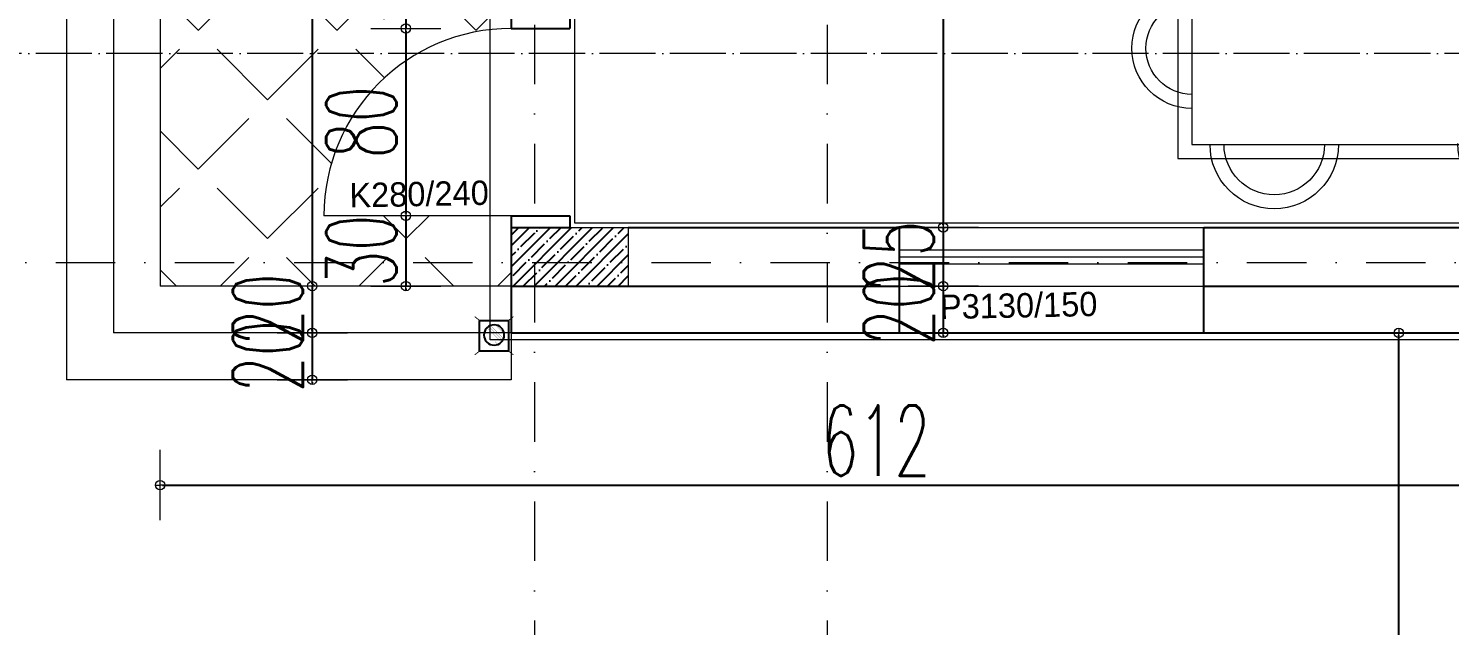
# Model space of a CAD drawing. Header units: millimetres. Extents: x -16104 to 67872, y -88009 to 12107.
# Drawn here: x 17991 to 18598, y -6715 to -6460 of the extents above; entities that cross this region are included whole.
import ezdxf

# ---------------------------------------------------------------- set-up
doc = ezdxf.new("R2010")
doc.units = ezdxf.units.MM
for name, pattern in [('ACAD_ISO04W100', [30, 24, -3, 0, -3]), ('ACAD_ISO07W100', [3, 0, -3]), ('DASHDOTX2', [50.8, 25.4, -12.7, 0, -12.7])]:
    doc.linetypes.add(name, pattern=pattern)
doc.layers.get('0').update_dxf_attribs({"color": 241})
for name, color, linetype, lineweight in [('AKS', 1, 'ACAD_ISO07W100', 5), ('akslar', 144, 'Continuous', 20), ('balkon', 6, 'Continuous', 5), ('duvar', 123, 'Continuous', 25), ('emsal&kolon', 1, 'Continuous', 5), ('kapı', 3, 'Continuous', 5), ('OLCU', 54, 'Continuous', 13), ('pencere', 5, 'Continuous', 5), ('POZ', 36, 'Continuous', 18), ('SıVA', 40, 'Continuous', 9), ('tefriş', 30, 'Continuous', 5), ('ÖLÇÜ', 252, 'Continuous', 20)]:
    doc.layers.add(name, color=color, linetype=linetype, lineweight=lineweight)
doc.styles.add('DIM', font='Txttw.shx', dxfattribs={"width": 0.6})
doc.styles.add('M2', font='stylu.ttf', dxfattribs={"height": 10})
doc.dimstyles.new('50', dxfattribs={"dimscale": 0, "dimtxt": 30, "dimasz": 1, "dimexe": 0, "dimexo": 2, "dimgap": 4, "dimtad": 1, "dimdec": 0, "dimzin": 0, "dimdsep": 46, "dimtxsty": 'DIM', "dimblk1": 'DOT', "dimblk2": 'DOT', "dimsah": 1, "dimcen": 1.5, "dimdle": 3, "dimse1": 1, "dimse2": 1, "dimclrd": 256, "dimclre": 9, "dimclrt": 256, "dimadec": 0, "dimazin": 0, "dimtfac": 0.24, "dimtdec": 0, "dimtix": 1, "dimtmove": 2, "dimatfit": 3, "dimldrblk": 'DOT', "dimfxl": 0, "dimtolj": 1, "dimtzin": 15, "dimarcsym": 0})

# ---------------------------------------------------------------- blocks, each defined once
blk = doc.blocks.new('rb')
at = {"layer": 'tefriş'}
for points in [[(1548.4, 487.07), (1595.5, 487.07), (1595.5, 394.92), (1548.4, 394.92)], [(1551.4, 484.07), (1592.5, 484.07), (1592.5, 397.92), (1551.4, 397.92)]]:
    blk.add_lwpolyline(points, close=True, dxfattribs=at)
for centre, radius, start, end in [((1571.95, 484.07), 12.83, 0, 180), ((1571.95, 484.07), 9.83, 0, 180), ((1551.4, 466.84), 14.18, 90, 270), ((1592.5, 466.49), 13.72, 270, 90), ((1551.4, 466.84), 11.18, 90, 270), ((1592.5, 466.49), 10.72, 270, 90), ((1551.4, 415.62), 14.18, 90, 270), ((1551.4, 415.62), 11.18, 90, 270), ((1592.29, 413.54), 13.72, 270, 90), ((1592.29, 413.54), 10.72, 270, 90), ((1571.95, 397.92), 13.83, 180, 0), ((1571.95, 397.92), 10.83, 180, 0)]:
    blk.add_arc(centre, radius, start, end, dxfattribs=at)
blk = doc.blocks.new('DOT')
for p, q in [((0, 15), (0, -15)), ((-2, 0), (0, 0)), ((2, 0), (0, 0))]:
    blk.add_line(p, q)
blk.add_circle((0, 0), 2)
blk = doc.blocks.new('*D6458')
at = {"layer": 'Defpoints', "color": 0, "transparency": 16777216}
for p in [(18112.26, -6074.87), (18112.26, -6569.56), (18112.26, -6569.56)]:
    blk.add_point(p, dxfattribs=at)
at = {"layer": 'OLCU', "lineweight": -2, "transparency": 16777216}
blk.add_line((18112.26, -6075.87), (18112.26, -6568.56), dxfattribs=at)
for p, rotation in [((18112.26, -6074.87), 90), ((18112.26, -6569.56), 270)]:
    blk.add_blockref('DOT', p, dxfattribs=dict(at, rotation=rotation))
at = {"layer": 'OLCU', "transparency": 16777216, "insert": (18093.26, -6322.22), "char_height": 30, "attachment_point": 5, "rotation": 90, "style": 'DIM'}
blk.add_mtext('\\A1;495', dxfattribs=at)
blk = doc.blocks.new('*D6459')
at = {"layer": 'Defpoints', "color": 0, "transparency": 16777216}
for p in [(18112.26, -6569.56), (18112.26, -6589.56), (18112.26, -6589.56)]:
    blk.add_point(p, dxfattribs=at)
at = {"layer": 'OLCU', "lineweight": -2, "transparency": 16777216}
for p, q in [((18112.26, -6568.56), (18112.26, -6567.56)), ((18112.26, -6569.56), (18112.26, -6589.56)), ((18112.26, -6590.56), (18112.26, -6591.56))]:
    blk.add_line(p, q, dxfattribs=at)
for p, rotation in [((18112.26, -6569.56), 270), ((18112.26, -6589.56), 90)]:
    blk.add_blockref('DOT', p, dxfattribs=dict(at, rotation=rotation))
at = {"layer": 'OLCU', "transparency": 16777216, "insert": (18093.26, -6579.56), "char_height": 30, "attachment_point": 5, "rotation": 90, "style": 'DIM'}
blk.add_mtext('\\A1;20', dxfattribs=at)
blk = doc.blocks.new('*D6773')
at = {"layer": 'Defpoints', "color": 0, "transparency": 16777216}
for p in [(18112.26, -6589.56), (18112.26, -6609.56), (18112.26, -6609.56)]:
    blk.add_point(p, dxfattribs=at)
at = {"layer": 'OLCU', "lineweight": -2, "transparency": 16777216}
for p, q in [((18112.26, -6588.56), (18112.26, -6587.56)), ((18112.26, -6589.56), (18112.26, -6609.56)), ((18112.26, -6610.56), (18112.26, -6611.56))]:
    blk.add_line(p, q, dxfattribs=at)
for p, rotation in [((18112.26, -6589.56), 270), ((18112.26, -6609.56), 90)]:
    blk.add_blockref('DOT', p, dxfattribs=dict(at, rotation=rotation))
at = {"layer": 'OLCU', "transparency": 16777216, "insert": (18093.26, -6599.56), "char_height": 30, "attachment_point": 5, "rotation": 90, "style": 'DIM'}
blk.add_mtext('\\A1;20', dxfattribs=at)
blk = doc.blocks.new('*D6776')
at = {"layer": 'Defpoints', "color": 0, "transparency": 16777216}
for p in [(18197.26, -6424.56), (18152.26, -6459.56), (18197.26, -6459.56)]:
    blk.add_point(p, dxfattribs=at)
at = {"layer": 'OLCU', "lineweight": -2, "transparency": 16777216}
for p, q in [((18152.26, -6423.56), (18152.26, -6422.56)), ((18152.26, -6424.56), (18152.26, -6459.56)), ((18152.26, -6460.56), (18152.26, -6461.56))]:
    blk.add_line(p, q, dxfattribs=at)
for p, rotation in [((18152.26, -6424.56), 270), ((18152.26, -6459.56), 90)]:
    blk.add_blockref('DOT', p, dxfattribs=dict(at, rotation=rotation))
at = {"layer": 'OLCU', "transparency": 16777216, "insert": (18133.26, -6442.06), "char_height": 30, "attachment_point": 5, "rotation": 90, "style": 'DIM'}
blk.add_mtext('\\A1;35', dxfattribs=at)
blk = doc.blocks.new('*D6462')
at = {"layer": 'Defpoints', "color": 0, "transparency": 16777216}
for p in [(18197.26, -6459.56), (18152.26, -6539.56), (18197.26, -6539.56)]:
    blk.add_point(p, dxfattribs=at)
at = {"layer": 'OLCU', "lineweight": -2, "transparency": 16777216}
blk.add_line((18152.26, -6460.56), (18152.26, -6538.56), dxfattribs=at)
for p, rotation in [((18152.26, -6459.56), 90), ((18152.26, -6539.56), 270)]:
    blk.add_blockref('DOT', p, dxfattribs=dict(at, rotation=rotation))
at = {"layer": 'OLCU', "transparency": 16777216, "insert": (18133.26, -6499.56), "char_height": 30, "attachment_point": 5, "rotation": 90, "style": 'DIM'}
blk.add_mtext('\\A1;80', dxfattribs=at)
blk = doc.blocks.new('*D6463')
at = {"layer": 'Defpoints', "color": 0, "transparency": 16777216}
for p in [(18152.26, -6539.56), (18152.26, -6569.56), (18152.26, -6569.56)]:
    blk.add_point(p, dxfattribs=at)
at = {"layer": 'OLCU', "lineweight": -2, "transparency": 16777216}
for p, q in [((18152.26, -6538.56), (18152.26, -6537.56)), ((18152.26, -6539.56), (18152.26, -6569.56)), ((18152.26, -6570.56), (18152.26, -6571.56))]:
    blk.add_line(p, q, dxfattribs=at)
for p, rotation in [((18152.26, -6539.56), 270), ((18152.26, -6569.56), 90)]:
    blk.add_blockref('DOT', p, dxfattribs=dict(at, rotation=rotation))
at = {"layer": 'OLCU', "transparency": 16777216, "insert": (18133.26, -6554.56), "char_height": 30, "attachment_point": 5, "rotation": 90, "style": 'DIM'}
blk.add_mtext('\\A1;30', dxfattribs=at)
blk = doc.blocks.new('*D6472')
at = {"layer": 'Defpoints', "color": 0, "transparency": 16777216}
for p in [(18381.9, -6059.87), (18381.9, -6544.56), (18381.9, -6544.56)]:
    blk.add_point(p, dxfattribs=at)
at = {"layer": 'OLCU', "lineweight": -2, "transparency": 16777216}
blk.add_line((18381.9, -6060.87), (18381.9, -6543.56), dxfattribs=at)
for p, rotation in [((18381.9, -6059.87), 90), ((18381.9, -6544.56), 270)]:
    blk.add_blockref('DOT', p, dxfattribs=dict(at, rotation=rotation))
at = {"layer": 'OLCU', "transparency": 16777216, "insert": (18362.9, -6302.22), "char_height": 30, "attachment_point": 5, "rotation": 90, "style": 'DIM'}
blk.add_mtext('\\A1;485', dxfattribs=at)
blk = doc.blocks.new('*D6473')
at = {"layer": 'Defpoints', "color": 0, "transparency": 16777216}
for p in [(18381.9, -6544.56), (18381.9, -6569.56), (18381.9, -6569.56)]:
    blk.add_point(p, dxfattribs=at)
at = {"layer": 'OLCU', "lineweight": -2, "transparency": 16777216}
for p, q in [((18381.9, -6543.56), (18381.9, -6542.56)), ((18381.9, -6544.56), (18381.9, -6569.56)), ((18381.9, -6570.56), (18381.9, -6571.56))]:
    blk.add_line(p, q, dxfattribs=at)
for p, rotation in [((18381.9, -6544.56), 270), ((18381.9, -6569.56), 90)]:
    blk.add_blockref('DOT', p, dxfattribs=dict(at, rotation=rotation))
at = {"layer": 'OLCU', "transparency": 16777216, "insert": (18362.9, -6557.06), "char_height": 30, "attachment_point": 5, "rotation": 90, "style": 'DIM'}
blk.add_mtext('\\A1;25', dxfattribs=at)
blk = doc.blocks.new('*D6491')
at = {"layer": 'Defpoints', "color": 0, "transparency": 16777216}
for p in [(18381.9, -6569.56), (18381.9, -6589.56), (18381.9, -6589.56)]:
    blk.add_point(p, dxfattribs=at)
at = {"layer": 'OLCU', "lineweight": -2, "transparency": 16777216}
for p, q in [((18381.9, -6568.56), (18381.9, -6567.56)), ((18381.9, -6569.56), (18381.9, -6589.56)), ((18381.9, -6590.56), (18381.9, -6591.56))]:
    blk.add_line(p, q, dxfattribs=at)
for p, rotation in [((18381.9, -6569.56), 270), ((18381.9, -6589.56), 90)]:
    blk.add_blockref('DOT', p, dxfattribs=dict(at, rotation=rotation))
at = {"layer": 'OLCU', "transparency": 16777216, "insert": (18362.9, -6579.56), "char_height": 30, "attachment_point": 5, "rotation": 90, "style": 'DIM'}
blk.add_mtext('\\A1;20', dxfattribs=at)
blk = doc.blocks.new('A$C412C2498')
at = {"color": 5, "const_width": 0.6}
for points in [[(3.64, 24.29), (0.19, 27)], [(23.8, 24.29), (27.26, 27)], [(3.64, 2.95), (0.19, 0.24)], [(23.8, 2.95), (27.26, 0.24)]]:
    blk.add_lwpolyline(points, dxfattribs=at)
at = {"color": 5}
blk.add_lwpolyline([(23.8, 24.29), (3.64, 24.29), (3.64, 2.95), (23.8, 2.95)], close=True, dxfattribs=at)
at = {"const_width": 0.1}
for points in [[(6.68, 12.23), (14.63, 20.17)], [(6.76, 14.48), (12.37, 20.1)], [(7.15, 10.44), (16.41, 19.71)], [(7.89, 9.07), (17.79, 18.97)], [(8.8, 8), (18.86, 18.06)], [(9.96, 7.09), (19.77, 16.9)], [(11.26, 6.45), (20.41, 15.6)], [(13.03, 6.04), (20.82, 13.83)], [(14.77, 6.07), (20.78, 12.09)], [(17.41, 7.02), (19.84, 9.45)]]:
    blk.add_lwpolyline(points, dxfattribs=at)
blk.add_circle((13.74, 13.11), 7.12)
blk = doc.blocks.new('A$C5E2C1EC0')
at = {"xscale": 0.6105719971092185, "yscale": 0.6105719971092185, "zscale": 0.6105719971092185}
blk.add_blockref('A$C412C2498', (0, 0), dxfattribs=at)
blk = doc.blocks.new('*D6751')
at = {"layer": 'Defpoints', "color": 0, "transparency": 16777216}
for p in [(18047.26, -6569.56), (18659.26, -6589.56), (18659.26, -6654.56)]:
    blk.add_point(p, dxfattribs=at)
at = {"layer": 'OLCU', "lineweight": -2, "transparency": 16777216}
blk.add_line((18048.26, -6654.56), (18658.26, -6654.56), dxfattribs=at)
at = {"layer": 'OLCU', "lineweight": -2, "transparency": 16777216, "rotation": 180}
blk.add_blockref('DOT', (18047.26, -6654.56), dxfattribs=at)
at = {"layer": 'OLCU', "lineweight": -2, "transparency": 16777216}
blk.add_blockref('DOT', (18659.26, -6654.56), dxfattribs=at)
at = {"layer": 'OLCU', "transparency": 16777216, "insert": (18353.26, -6635.56), "char_height": 30, "attachment_point": 5, "style": 'DIM'}
blk.add_mtext('\\A1;612', dxfattribs=at)
blk = doc.blocks.new('*D6754')
at = {"layer": 'Defpoints', "color": 0, "transparency": 16777216}
for p in [(18576.55, -6589.56), (18679.26, -6589.56), (18679.26, -7594.06)]:
    blk.add_point(p, dxfattribs=at)
at = {"layer": 'OLCU', "lineweight": -2, "transparency": 16777216}
blk.add_line((18576.55, -7593.06), (18576.55, -6590.56), dxfattribs=at)
for p, rotation in [((18576.55, -6589.56), 90), ((18576.55, -7594.06), 270)]:
    blk.add_blockref('DOT', p, dxfattribs=dict(at, rotation=rotation))
at = {"layer": 'OLCU', "transparency": 16777216, "insert": (18557.55, -7091.81), "char_height": 30, "attachment_point": 5, "rotation": 90, "style": 'DIM'}
blk.add_mtext('\\A1;1005', dxfattribs=at)

msp = doc.modelspace()

# ---------------------------------------------------------------- hatches: boundary and pattern name
h = msp.add_hatch()
h.set_pattern_fill('ANSI35,_O', color=256)
h.set_pattern_definition([(45, (7205.1105, -17059.605), (-4.490128, 4.490128), []), (45, (7209.6007, -17059.605), (-4.490128, 4.490128), [7.9375, -1.5875, 0, -1.5875])])
h.paths.add_polyline_path([(18207.25, -6544.56), (18197.26, -6544.56), (18197.26, -6559.56), (18207.25, -6559.56)])
h.paths.add_polyline_path([(18247.26, -6544.56), (18207.25, -6544.56), (18207.25, -6559.56), (18247.26, -6559.56)])
h.paths.add_polyline_path([(18247.26, -6559.56), (18207.25, -6559.56), (18207.25, -6569.56), (18247.26, -6569.56)])
h.paths.add_polyline_path([(18207.25, -6559.56), (18197.26, -6559.56), (18197.26, -6569.56), (18207.25, -6569.56)])
at = {"layer": 'ÖLÇÜ'}
h = msp.add_hatch(dxfattribs=at)
h.set_pattern_fill('ANGLE,_O', color=256, scale=6, angle=45)
h.set_pattern_definition([(45, (3601.717, 0), (-29.63485, 29.63485), [30.48, -11.43]), (135, (3601.717, 0), (-29.63485, -29.63485), [30.48, -11.43])])
h.paths.add_polyline_path([(18112.26, -6074.87), (18047.26, -6074.87), (18047.26, -6099.87), (18116.27, -6099.87, -0.079624)])
h.paths.add_polyline_path([(18116.27, -6099.87), (18047.26, -6099.87), (18047.26, -6279.56), (18197.26, -6279.56), (18197.26, -6099.87), (18192.26, -6099.87), (18192.26, -6154.87, -0.323907)])
h.paths.add_polyline_path([(18197.26, -6424.56), (18197.26, -6294.56), (18197.26, -6279.56), (18047.26, -6279.56), (18047.26, -6470.24), (18157.33, -6470.24, -0.131404), (18197.26, -6459.56)])
h.paths.add_polyline_path([(18157.33, -6470.24), (18047.26, -6470.24), (18047.26, -6559.56), (18197.26, -6559.56), (18197.26, -6544.56), (18197.26, -6539.56), (18117.26, -6539.56, -0.268211)])
h.paths.add_polyline_path([(18197.26, -6559.56), (18047.26, -6559.56), (18047.26, -6569.56), (18197.26, -6569.56)])
h.paths.add_polyline_path([(18195.22, -6135.86), (18194.14, -6073.93), (18180.47, -6074.17), (18181.55, -6136.1)], flags=9)
h.paths.add_polyline_path([(18047.59, -6251.87), (18135.44, -6251.87), (18135.44, -6281.65), (18047.59, -6281.65)], flags=9)
h.paths.add_polyline_path([(18048.25, -6223.64), (18152.39, -6223.64), (18152.39, -6250.5), (18048.25, -6250.5)], flags=24)
h.paths.add_polyline_path([(18197.76, -6408.88), (18198.02, -6318.39), (18180.25, -6318.34), (18179.99, -6408.83)], flags=9)
h.paths.add_polyline_path([(18110.76, -6521.63), (18110.76, -6477.49), (18155.76, -6477.49), (18155.76, -6521.63)], flags=24)
h.paths.add_polyline_path([(18110.76, -6576.63), (18110.76, -6532.49), (18155.76, -6532.49), (18155.76, -6576.63)], flags=9)
h.paths.add_polyline_path([(18070.76, -6601.63), (18070.76, -6557.49), (18115.76, -6557.49), (18115.76, -6601.63)], flags=9)

# ---------------------------------------------------------------- linework, layer by layer
at = {"layer": 'AKS', "color": 1, "linetype": 'ACAD_ISO04W100'}
msp.add_line((20516.44, -6470.24), (17908.09, -6470.24), dxfattribs=at)
at = {"layer": 'akslar', "linetype": 'DASHDOTX2'}
for p, q in [((18207.25, -5134.56), (18207.25, -7944.06)), ((18332.26, -5134.56), (18332.26, -7944.06)), ((17697.26, -6559.56), (20747.26, -6559.56))]:
    msp.add_line(p, q, dxfattribs=at)
at = {"layer": 'balkon'}
for p, q in [((18007.26, -6074.87), (18007.26, -6609.56)), ((18027.26, -6074.87), (18027.26, -6589.56)), ((18047.26, -6074.87), (18047.26, -6569.56)), ((18197.26, -6569.56), (18047.26, -6569.56)), ((18197.26, -6589.56), (18027.26, -6589.56)), ((18197.26, -6589.56), (18197.26, -6609.56)), ((18197.26, -6609.56), (18007.26, -6609.56))]:
    msp.add_line(p, q, dxfattribs=at)
at = {"layer": 'duvar'}
for p, q in [((18197.26, -6424.56), (18197.26, -6459.56)), ((18222.26, -6424.56), (18222.26, -6459.56)), ((18197.26, -6459.56), (18222.26, -6459.56)), ((18197.26, -6539.56), (18197.26, -6589.56)), ((18197.26, -6539.56), (18222.26, -6539.56)), ((18222.26, -6539.56), (18222.26, -6544.56)), ((18197.26, -6544.56), (18222.26, -6544.56)), ((18247.26, -6544.56), (18363.26, -6544.56)), ((18363.26, -6589.56), (18363.26, -6544.56)), ((18493.26, -6544.56), (18822.26, -6544.56)), ((18493.26, -6589.56), (18493.26, -6544.56)), ((18197.26, -6569.56), (18363.26, -6569.56)), ((18493.26, -6569.56), (18679.26, -6569.56)), ((18197.26, -6589.56), (18363.26, -6589.56)), ((18363.26, -6589.56), (18493.26, -6589.56)), ((18493.26, -6589.56), (18659.26, -6589.56))]:
    msp.add_line(p, q, dxfattribs=at)
at = {"layer": 'emsal&kolon'}
msp.add_lwpolyline([(18197.26, -6569.56), (18197.26, -6544.56), (18247.26, -6544.56), (18247.26, -6569.56), (18197.26, -6569.56)], dxfattribs=at)
at = {"layer": 'kapı'}
msp.add_line((18197.26, -6539.56), (18117.26, -6539.56), dxfattribs=at)
msp.add_arc((18197.26, -6539.56), 80, 90, 180, dxfattribs=at)
at = {"layer": 'OLCU'}
msp.add_line((18493.26, -6589.56), (18493.26, -6589.56), dxfattribs=at)
at = {"layer": 'pencere'}
for p, q in [((18363.26, -6544.56), (18493.26, -6544.56)), ((18363.26, -6554.06), (18493.26, -6554.06)), ((18363.26, -6557.06), (18493.26, -6557.06)), ((18363.26, -6560.06), (18493.26, -6560.06)), ((18363.26, -6569.56), (18493.26, -6569.56))]:
    msp.add_line(p, q, dxfattribs=at)
at = {"layer": 'SıVA'}
for points in [[(19787.26, -6842.56), (19787.26, -7357.06), (19652.26, -7357.06), (19652.26, -7617.06), (18870.26, -7617.06), (18870.26, -7447.06), (18650.26, -7447.06), (18650.26, -6592.56), (18188.26, -6592.56), (18188.26, -6077.87), (18018.26, -6077.87), (18018.26, -5625.56), (18308.26, -5625.56), (18308.26, -5455.56), (20130.26, -5455.56), (20130.26, -5625.56), (20420.26, -5625.56), (20420.26, -6077.87), (20250.26, -6077.87), (20250.26, -6572.56), (20090.26, -6572.56), (20090.26, -6842.56)], [(18224.26, -6542.56), (18820.26, -6542.56), (18820.26, -6517.56), (18825.26, -6517.56), (18825.26, -6301.56), (18820.26, -6301.56), (18820.26, -6247.56), (18825.26, -6247.56), (18825.26, -6061.87), (18732.26, -6061.87), (18249.26, -6061.87), (18249.26, -6076.87), (18224.26, -6076.87), (18224.26, -6459.56)]]:
    msp.add_lwpolyline(points, close=True, dxfattribs=at)

# ---------------------------------------------------------------- block references
at = {"ltscale": 50, "xscale": -1, "rotation": 180}
msp.add_blockref('A$C5E2C1EC0', (18181.56, -6582.48), dxfattribs=at)
at = {"layer": 'pencere', "xscale": -2, "yscale": 2, "zscale": 2, "rotation": 90}
msp.add_blockref('rb', (19456.3, -3324.15), dxfattribs=at)

# ---------------------------------------------------------------- texts
at = {"layer": 'POZ', "style": 'M2', "flags": 4}
for tag, p in [('K280/240', (18128.25, -6536.05)), ('P3130/150', (18380.58, -6583.7))]:
    msp.add_attdef(tag, p, 'K1 80/210', height=10.4, rotation=1.13919, dxfattribs=at)

# ---------------------------------------------------------------- dimensions: what is measured, and where the dimension line sits
at = {"layer": 'OLCU'}
for base, p1, p2, text, picture, middle in [((18381.9, -6544.56), (18381.9, -6059.87), (18381.9, -6544.56), '485', '*D6472', (18362.9, -6302.22)), ((18112.26, -6569.56), (18112.26, -6074.87), (18112.26, -6569.56), '495', '*D6458', (18093.26, -6322.22))]:
    dim = msp.add_linear_dim(base=base, p1=p1, p2=p2, angle=90, text=text, dimstyle='50', override={"dimscale": 1}, dxfattribs=at)
    dim.commit()
    dim.dimension.update_dxf_attribs({"geometry": picture, "text_midpoint": middle})
for base, p1, p2, picture, middle in [((18152.26, -6459.56), (18197.26, -6424.56), (18197.26, -6459.56), '*D6776', (18133.26, -6442.06)), ((18152.26, -6539.56), (18197.26, -6459.56), (18197.26, -6539.56), '*D6462', (18133.26, -6499.56)), ((18152.26, -6569.56), (18152.26, -6539.56), (18152.26, -6569.56), '*D6463', (18133.26, -6554.56)), ((18381.9, -6569.56), (18381.9, -6544.56), (18381.9, -6569.56), '*D6473', (18362.9, -6557.06)), ((18112.26, -6589.56), (18112.26, -6569.56), (18112.26, -6589.56), '*D6459', (18093.26, -6579.56)), ((18381.9, -6589.56), (18381.9, -6569.56), (18381.9, -6589.56), '*D6491', (18362.9, -6579.56)), ((18112.26, -6609.56), (18112.26, -6589.56), (18112.26, -6609.56), '*D6773', (18093.26, -6599.56))]:
    dim = msp.add_linear_dim(base=base, p1=p1, p2=p2, angle=90, dimstyle='50', override={"dimscale": 1}, dxfattribs=at)
    dim.commit()
    dim.dimension.update_dxf_attribs({"geometry": picture, "text_midpoint": middle})
dim = msp.add_linear_dim(base=(18659.26, -6654.56), p1=(18047.26, -6569.56), p2=(18659.26, -6589.56), dimstyle='50', override={"dimscale": 1}, dxfattribs=at)
dim.commit()
dim.dimension.update_dxf_attribs({"geometry": '*D6751', "text_midpoint": (18353.26, -6635.56)})
dim = msp.add_aligned_dim(p1=(18679.26170542, -7594.06011155), p2=(18679.26170542, -6589.56011155), distance=102.70769654, dimstyle='50', override={"dimscale": 1}, dxfattribs=at)
dim.commit()
dim.dimension.update_dxf_attribs({"geometry": '*D6754', "text_midpoint": (18557.55400888, -7091.81011155)})

doc.saveas('drawing.dxf')
